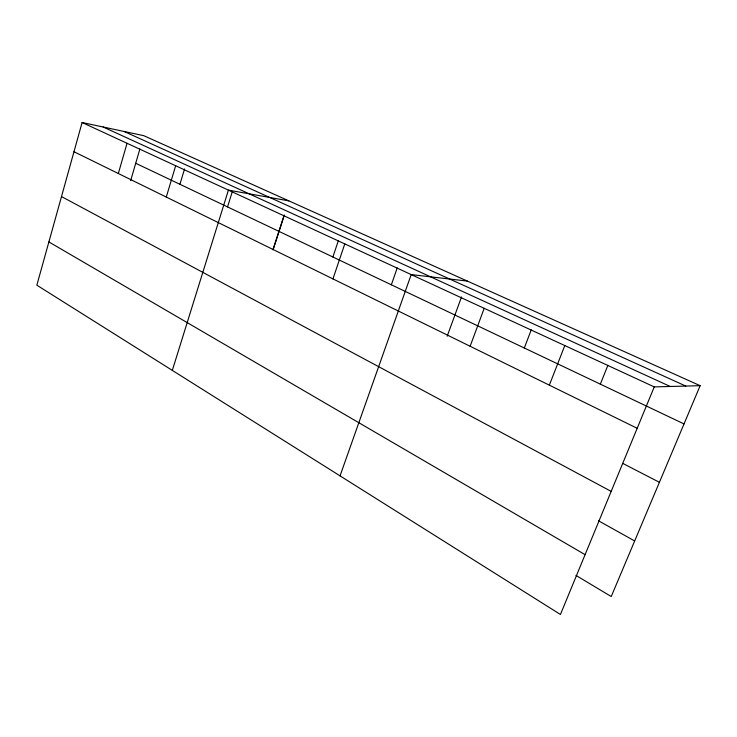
<?xml version="1.0" encoding="UTF-8"?>
<svg xmlns="http://www.w3.org/2000/svg" width="737" height="737" viewBox="0 0 737 737"><rect width="100%" height="100%" fill="white"/><g stroke="black" fill="none" stroke-linecap="round" stroke-linejoin="round"><path stroke-width="1.11" d="M700.15 385.691L143.752 135.672L82.102 122.517L36.85 285.191L560.433 614.483L654.253 386.897L700.15 385.691L611.24 596.528L575.956 575.394M118.335 173.508L127.04 143.291M130.652 180.666L139.892 148.92M166.286 197.065L175.655 165.751M179.929 184.296L184.554 168.939M172.32 370.389L228.406 190.128L288.803 200.851M227.53 206.922L232.302 191.638M272.939 249.843L284.215 215.011M273.178 249.548L284.086 215.849M332.875 257.001L338.366 240.667M332.949 278.899L344.787 243.901M391.338 284.795L397.252 267.909M340.043 475.872L411.2 274.588L467.322 281.073M447.166 336.229L461.509 296.983M470.132 346.261L484.2 308.315M524.311 348.002L531.248 329.835M549.341 385.156L564.8 345.561M600.342 384.152L607.905 365.276M124.138 131.49L685.806 386.068M103.189 127.022L670.228 386.474M82.102 122.517L654.253 386.897M135.719 163.273L684.028 423.932M73.976 151.73L637.192 428.298M622.719 463.37L659.412 482.302M61.503 196.567L611.176 491.386M598.481 520.773L634.668 540.967M48.882 241.939L585.086 554.666"/></g></svg>
